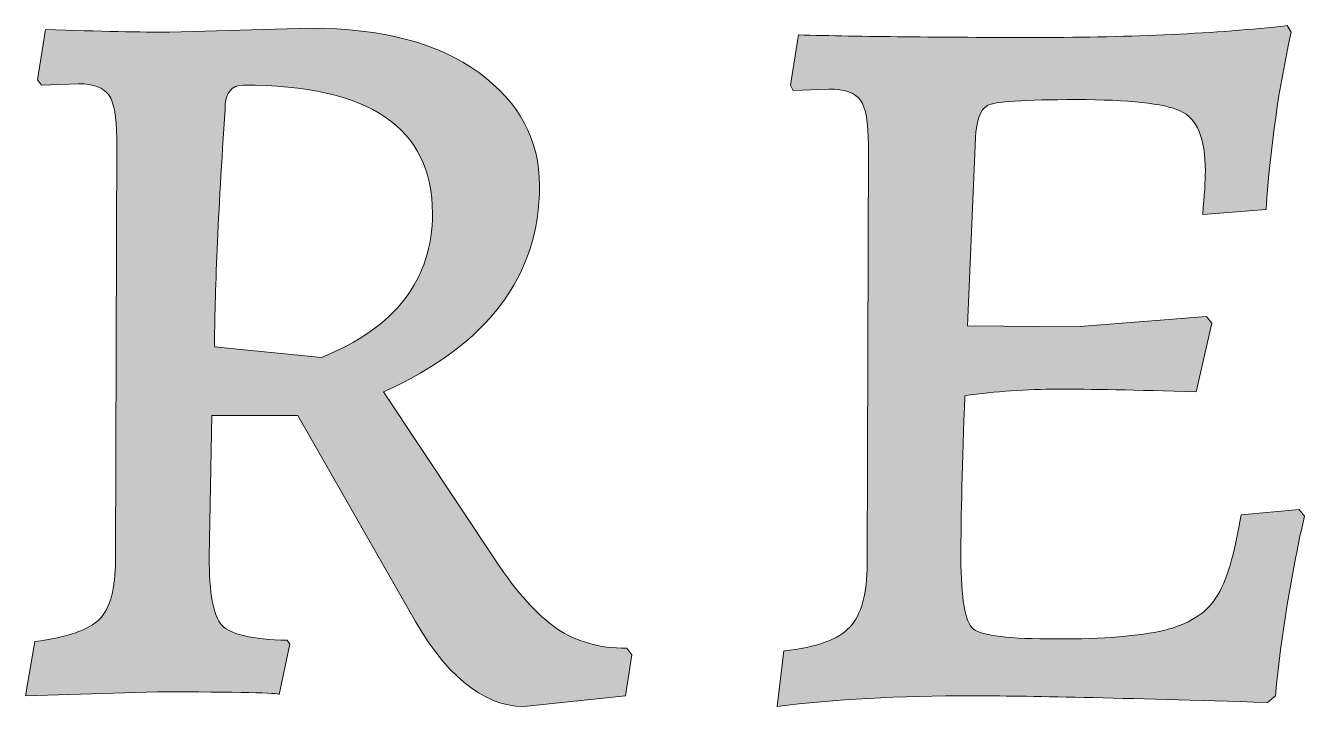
# Model space of a CAD drawing. Header units: inches. Extents: x 31.73 to 37.27, y -32.05 to -24.44.
# Drawn here: x 33.764 to 35.482, y -25.595 to -24.681 of the extents above; entities that cross this region are included whole.
import ezdxf

# ---------------------------------------------------------------- set-up
doc = ezdxf.new("R2010")
doc.units = ezdxf.units.IN
doc.header["$MEASUREMENT"] = 0
doc.layers.add('Layer 2', color=7, linetype='Continuous')

msp = doc.modelspace()

# ---------------------------------------------------------------- hatches: boundary and pattern name
at = {"layer": 'Layer 2', "true_color": 0xffffff}
h = msp.add_hatch(color=7, dxfattribs=at)
h.dxf.hatch_style = 2
edge = h.paths.add_edge_path()
edge.add_spline(control_points=[(35.0297, -25.0838), (35.0297, -25.0838), (35.1752, -25.0855), (35.1752, -25.0855), (35.1752, -25.0855), (35.3508, -25.0713), (35.3508, -25.0713), (35.3508, -25.0713), (35.3579, -25.0802), (35.3579, -25.0802), (35.3579, -25.0802), (35.3367, -25.1725), (35.3367, -25.1725), (35.255, -25.1701), (35.1932, -25.169), (35.1512, -25.169), (35.1092, -25.169), (35.0675, -25.1719), (35.0261, -25.1778), (35.0226, -25.2677), (35.0208, -25.3402), (35.0208, -25.3952), (35.0208, -25.4502), (35.0264, -25.4821), (35.0376, -25.491), (35.0489, -25.4999), (35.0861, -25.5043), (35.1494, -25.5043), (35.2127, -25.5043), (35.2606, -25.5005), (35.2932, -25.4928), (35.3257, -25.4851), (35.3491, -25.4706), (35.3633, -25.4493), (35.3775, -25.428), (35.3887, -25.3907), (35.397, -25.3375), (35.397, -25.3375), (35.4751, -25.3304), (35.4751, -25.3304), (35.4751, -25.3304), (35.4822, -25.3393), (35.4822, -25.3393), (35.4644, -25.4174), (35.4514, -25.4978), (35.4431, -25.5806), (35.4431, -25.5806), (35.4325, -25.5895), (35.4325, -25.5895), (35.2361, -25.5835), (35.1042, -25.5806), (35.0368, -25.5806), (34.9374, -25.5806), (34.8498, -25.5853), (34.7741, -25.5948), (34.7741, -25.5948), (34.783, -25.5203), (34.783, -25.5203), (34.8268, -25.5155), (34.8564, -25.5049), (34.8717, -25.4883), (34.8871, -25.4718), (34.8948, -25.4434), (34.8948, -25.4031), (34.8948, -25.4031), (34.8966, -24.8407), (34.8966, -24.8407), (34.8966, -24.8111), (34.893, -24.7913), (34.8859, -24.7812), (34.8788, -24.7712), (34.8647, -24.7661), (34.8434, -24.7661), (34.8434, -24.7661), (34.7954, -24.7679), (34.7954, -24.7679), (34.7954, -24.7679), (34.7919, -24.7608), (34.7919, -24.7608), (34.7919, -24.7608), (34.8025, -24.6934), (34.8025, -24.6934), (34.8865, -24.6958), (34.9933, -24.6969), (35.1228, -24.6969), (35.2524, -24.6969), (35.3644, -24.6916), (35.4591, -24.681), (35.4591, -24.681), (35.4644, -24.6898), (35.4644, -24.6898), (35.4478, -24.7632), (35.4366, -24.8425), (35.4307, -24.9276), (35.4307, -24.9276), (35.3455, -24.9347), (35.3455, -24.9347), (35.3479, -24.9087), (35.3491, -24.8892), (35.3491, -24.8761), (35.3491, -24.8324), (35.3378, -24.8055), (35.3154, -24.7954), (35.2929, -24.7854), (35.2464, -24.7803), (35.1761, -24.7803), (35.1057, -24.7803), (35.0657, -24.783), (35.0563, -24.7883), (35.0468, -24.7936), (35.0415, -24.8081), (35.0403, -24.8318), (35.0403, -24.8318), (35.0297, -25.0838), (35.0297, -25.0838)], knot_values=[0, 0, 0, 0, 1, 1, 1, 2, 2, 2, 3, 3, 3, 4, 4, 4, 5, 5, 5, 6, 6, 6, 7, 7, 7, 8, 8, 8, 9, 9, 9, 10, 10, 10, 11, 11, 11, 12, 12, 12, 13, 13, 13, 14, 14, 14, 15, 15, 15, 16, 16, 16, 17, 17, 17, 18, 18, 18, 19, 19, 19, 20, 20, 20, 21, 21, 21, 22, 22, 22, 23, 23, 23, 24, 24, 24, 25, 25, 25, 26, 26, 26, 27, 27, 27, 28, 28, 28, 29, 29, 29, 30, 30, 30, 31, 31, 31, 32, 32, 32, 33, 33, 33, 34, 34, 34, 35, 35, 35, 36, 36, 36, 37, 37, 37, 38, 38, 38, 38], degree=3, periodic=1)
h = msp.add_hatch(color=7, dxfattribs=at)
h.dxf.hatch_style = 2
edge = h.paths.add_edge_path()
edge.add_spline(control_points=[(34.3731, -24.744), (34.4275, -24.7836), (34.4548, -24.8342), (34.4548, -24.8957), (34.4548, -25.0175), (34.3849, -25.1098), (34.2454, -25.1725), (34.2454, -25.1725), (34.3962, -25.3996), (34.3962, -25.3996), (34.4246, -25.4422), (34.4518, -25.4724), (34.4778, -25.4901), (34.5038, -25.5079), (34.5352, -25.5168), (34.5719, -25.5168), (34.5719, -25.5168), (34.579, -25.5256), (34.579, -25.5256), (34.579, -25.5256), (34.5701, -25.5807), (34.5701, -25.5807), (34.5701, -25.5807), (34.4335, -25.5948), (34.4335, -25.5948), (34.3779, -25.5948), (34.3264, -25.5517), (34.2791, -25.4653), (34.2791, -25.4653), (34.13, -25.2044), (34.13, -25.2044), (34.13, -25.2044), (34.0147, -25.2044), (34.0147, -25.2044), (34.0147, -25.2044), (34.0111, -25.3943), (34.0111, -25.3943), (34.0111, -25.4429), (34.0167, -25.4733), (34.028, -25.4857), (34.0392, -25.4981), (34.0685, -25.505), (34.1159, -25.5061), (34.1159, -25.5061), (34.1194, -25.5114), (34.1194, -25.5114), (34.1194, -25.5114), (34.1052, -25.5789), (34.1052, -25.5789), (34.1052, -25.5765), (34.0508, -25.5753), (33.9419, -25.5753), (33.9419, -25.5753), (33.7645, -25.5807), (33.7645, -25.5807), (33.7645, -25.5807), (33.7769, -25.5079), (33.7769, -25.5079), (33.8207, -25.502), (33.8497, -25.4919), (33.8639, -25.4777), (33.8781, -25.4635), (33.8852, -25.4369), (33.8852, -25.3979), (33.8852, -25.3979), (33.8869, -24.8318), (33.8869, -24.8318), (33.8869, -24.8035), (33.8834, -24.7842), (33.8763, -24.7741), (33.8692, -24.7641), (33.8556, -24.7591), (33.8355, -24.7591), (33.8355, -24.7591), (33.7858, -24.7608), (33.7858, -24.7608), (33.7858, -24.7608), (33.7805, -24.7537), (33.7805, -24.7537), (33.7805, -24.7537), (33.7911, -24.6863), (33.7911, -24.6863), (33.8656, -24.6887), (33.9212, -24.6899), (33.9579, -24.6899), (33.9579, -24.6899), (34.1478, -24.6846), (34.1478, -24.6846), (34.2436, -24.6846), (34.3187, -24.7044), (34.3731, -24.744)], knot_values=[0, 0, 0, 0, 1, 1, 1, 2, 2, 2, 3, 3, 3, 4, 4, 4, 5, 5, 5, 6, 6, 6, 7, 7, 7, 8, 8, 8, 9, 9, 9, 10, 10, 10, 11, 11, 11, 12, 12, 12, 13, 13, 13, 14, 14, 14, 15, 15, 15, 16, 16, 16, 17, 17, 17, 18, 18, 18, 19, 19, 19, 20, 20, 20, 21, 21, 21, 22, 22, 22, 23, 23, 23, 24, 24, 24, 25, 25, 25, 26, 26, 26, 27, 27, 27, 28, 28, 28, 29, 29, 29, 30, 30, 30, 30], degree=3, periodic=1)
edge = h.paths.add_edge_path()
edge.add_spline(control_points=[(34.162, -25.1264), (34.2614, -25.0862), (34.311, -25.0217), (34.311, -24.933), (34.311, -24.8182), (34.2264, -24.7608), (34.0573, -24.7608), (34.0407, -24.7608), (34.0324, -24.7715), (34.0324, -24.7928), (34.023, -24.9371), (34.0183, -25.0436), (34.0183, -25.1122), (34.0183, -25.1122), (34.162, -25.1264), (34.162, -25.1264)], knot_values=[0, 0, 0, 0, 1, 1, 1, 2, 2, 2, 3, 3, 3, 4, 4, 4, 5, 5, 5, 5], degree=3, periodic=1)

# ---------------------------------------------------------------- linework, layer by layer
at = {"layer": 'Layer 2', "lineweight": 0}
for points, knots in [([(35.0297, -25.0838), (35.0297, -25.0838), (35.1752, -25.0855), (35.1752, -25.0855), (35.1752, -25.0855), (35.3508, -25.0713), (35.3508, -25.0713), (35.3508, -25.0713), (35.3579, -25.0802), (35.3579, -25.0802), (35.3579, -25.0802), (35.3367, -25.1725), (35.3367, -25.1725), (35.255, -25.1701), (35.1932, -25.169), (35.1512, -25.169), (35.1092, -25.169), (35.0675, -25.1719), (35.0261, -25.1778), (35.0226, -25.2677), (35.0208, -25.3402), (35.0208, -25.3952), (35.0208, -25.4502), (35.0264, -25.4821), (35.0376, -25.491), (35.0489, -25.4999), (35.0861, -25.5043), (35.1494, -25.5043), (35.2127, -25.5043), (35.2606, -25.5005), (35.2932, -25.4928), (35.3257, -25.4851), (35.3491, -25.4706), (35.3633, -25.4493), (35.3775, -25.428), (35.3887, -25.3907), (35.397, -25.3375), (35.397, -25.3375), (35.4751, -25.3304), (35.4751, -25.3304), (35.4751, -25.3304), (35.4822, -25.3393), (35.4822, -25.3393), (35.4644, -25.4174), (35.4514, -25.4978), (35.4431, -25.5806), (35.4431, -25.5806), (35.4325, -25.5895), (35.4325, -25.5895), (35.2361, -25.5835), (35.1042, -25.5806), (35.0368, -25.5806), (34.9374, -25.5806), (34.8498, -25.5853), (34.7741, -25.5948), (34.7741, -25.5948), (34.783, -25.5203), (34.783, -25.5203), (34.8268, -25.5155), (34.8564, -25.5049), (34.8717, -25.4883), (34.8871, -25.4718), (34.8948, -25.4434), (34.8948, -25.4031), (34.8948, -25.4031), (34.8966, -24.8407), (34.8966, -24.8407), (34.8966, -24.8111), (34.893, -24.7913), (34.8859, -24.7812), (34.8788, -24.7712), (34.8647, -24.7661), (34.8434, -24.7661), (34.8434, -24.7661), (34.7954, -24.7679), (34.7954, -24.7679), (34.7954, -24.7679), (34.7919, -24.7608), (34.7919, -24.7608), (34.7919, -24.7608), (34.8025, -24.6934), (34.8025, -24.6934), (34.8865, -24.6958), (34.9933, -24.6969), (35.1228, -24.6969), (35.2524, -24.6969), (35.3644, -24.6916), (35.4591, -24.681), (35.4591, -24.681), (35.4644, -24.6898), (35.4644, -24.6898), (35.4478, -24.7632), (35.4366, -24.8425), (35.4307, -24.9276), (35.4307, -24.9276), (35.3455, -24.9347), (35.3455, -24.9347), (35.3479, -24.9087), (35.3491, -24.8892), (35.3491, -24.8761), (35.3491, -24.8324), (35.3378, -24.8055), (35.3154, -24.7954), (35.2929, -24.7854), (35.2464, -24.7803), (35.1761, -24.7803), (35.1057, -24.7803), (35.0657, -24.783), (35.0563, -24.7883), (35.0468, -24.7936), (35.0415, -24.8081), (35.0403, -24.8318), (35.0403, -24.8318), (35.0297, -25.0838), (35.0297, -25.0838)], [0, 0, 0, 0, 1, 1, 1, 2, 2, 2, 3, 3, 3, 4, 4, 4, 5, 5, 5, 6, 6, 6, 7, 7, 7, 8, 8, 8, 9, 9, 9, 10, 10, 10, 11, 11, 11, 12, 12, 12, 13, 13, 13, 14, 14, 14, 15, 15, 15, 16, 16, 16, 17, 17, 17, 18, 18, 18, 19, 19, 19, 20, 20, 20, 21, 21, 21, 22, 22, 22, 23, 23, 23, 24, 24, 24, 25, 25, 25, 26, 26, 26, 27, 27, 27, 28, 28, 28, 29, 29, 29, 30, 30, 30, 31, 31, 31, 32, 32, 32, 33, 33, 33, 34, 34, 34, 35, 35, 35, 36, 36, 36, 37, 37, 37, 38, 38, 38, 38]), ([(34.3731, -24.744), (34.4275, -24.7836), (34.4548, -24.8342), (34.4548, -24.8957), (34.4548, -25.0175), (34.3849, -25.1098), (34.2454, -25.1725), (34.2454, -25.1725), (34.3962, -25.3996), (34.3962, -25.3996), (34.4246, -25.4422), (34.4518, -25.4724), (34.4778, -25.4901), (34.5038, -25.5079), (34.5352, -25.5168), (34.5719, -25.5168), (34.5719, -25.5168), (34.579, -25.5256), (34.579, -25.5256), (34.579, -25.5256), (34.5701, -25.5807), (34.5701, -25.5807), (34.5701, -25.5807), (34.4335, -25.5948), (34.4335, -25.5948), (34.3779, -25.5948), (34.3264, -25.5517), (34.2791, -25.4653), (34.2791, -25.4653), (34.13, -25.2044), (34.13, -25.2044), (34.13, -25.2044), (34.0147, -25.2044), (34.0147, -25.2044), (34.0147, -25.2044), (34.0111, -25.3943), (34.0111, -25.3943), (34.0111, -25.4429), (34.0167, -25.4733), (34.028, -25.4857), (34.0392, -25.4981), (34.0685, -25.505), (34.1159, -25.5061), (34.1159, -25.5061), (34.1194, -25.5114), (34.1194, -25.5114), (34.1194, -25.5114), (34.1052, -25.5789), (34.1052, -25.5789), (34.1052, -25.5765), (34.0508, -25.5753), (33.9419, -25.5753), (33.9419, -25.5753), (33.7645, -25.5807), (33.7645, -25.5807), (33.7645, -25.5807), (33.7769, -25.5079), (33.7769, -25.5079), (33.8207, -25.502), (33.8497, -25.4919), (33.8639, -25.4777), (33.8781, -25.4635), (33.8852, -25.4369), (33.8852, -25.3979), (33.8852, -25.3979), (33.8869, -24.8318), (33.8869, -24.8318), (33.8869, -24.8035), (33.8834, -24.7842), (33.8763, -24.7741), (33.8692, -24.7641), (33.8556, -24.7591), (33.8355, -24.7591), (33.8355, -24.7591), (33.7858, -24.7608), (33.7858, -24.7608), (33.7858, -24.7608), (33.7805, -24.7537), (33.7805, -24.7537), (33.7805, -24.7537), (33.7911, -24.6863), (33.7911, -24.6863), (33.8656, -24.6887), (33.9212, -24.6899), (33.9579, -24.6899), (33.9579, -24.6899), (34.1478, -24.6846), (34.1478, -24.6846), (34.2436, -24.6846), (34.3187, -24.7044), (34.3731, -24.744)], [0, 0, 0, 0, 1, 1, 1, 2, 2, 2, 3, 3, 3, 4, 4, 4, 5, 5, 5, 6, 6, 6, 7, 7, 7, 8, 8, 8, 9, 9, 9, 10, 10, 10, 11, 11, 11, 12, 12, 12, 13, 13, 13, 14, 14, 14, 15, 15, 15, 16, 16, 16, 17, 17, 17, 18, 18, 18, 19, 19, 19, 20, 20, 20, 21, 21, 21, 22, 22, 22, 23, 23, 23, 24, 24, 24, 25, 25, 25, 26, 26, 26, 27, 27, 27, 28, 28, 28, 29, 29, 29, 30, 30, 30, 30]), ([(34.162, -25.1264), (34.2614, -25.0862), (34.311, -25.0217), (34.311, -24.933), (34.311, -24.8182), (34.2264, -24.7608), (34.0573, -24.7608), (34.0407, -24.7608), (34.0324, -24.7715), (34.0324, -24.7928), (34.023, -24.9371), (34.0183, -25.0436), (34.0183, -25.1122), (34.0183, -25.1122), (34.162, -25.1264), (34.162, -25.1264)], [0, 0, 0, 0, 1, 1, 1, 2, 2, 2, 3, 3, 3, 4, 4, 4, 5, 5, 5, 5])]:
    msp.add_open_spline(points, degree=3, knots=knots, dxfattribs=at)

doc.saveas('drawing.dxf')
